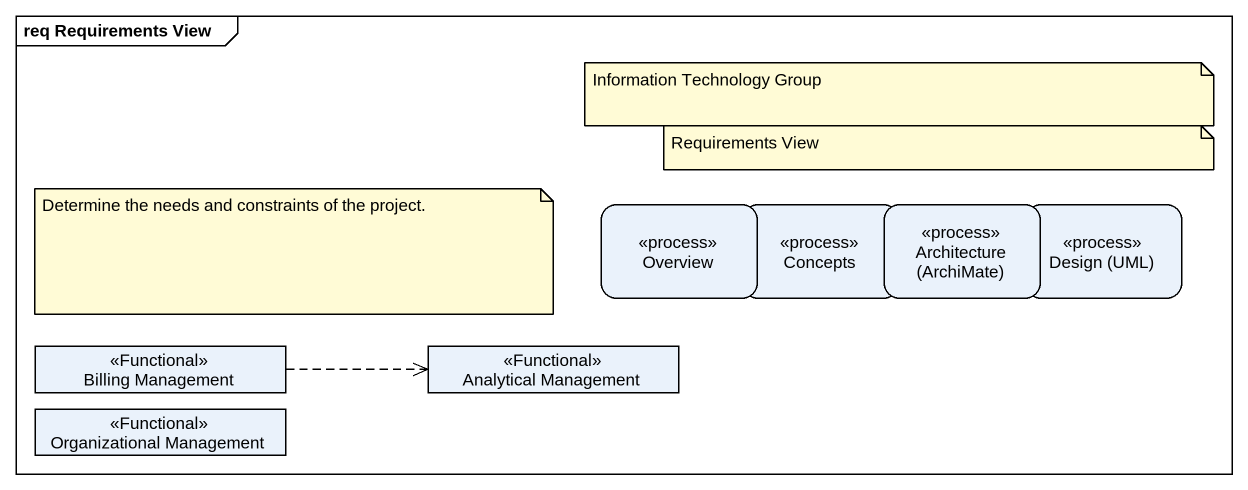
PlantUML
@startuml
mainframe req Requirements View
hide empty description
state Overview <<process>>
state Concepts <<process>>
state "Architecture (ArchiMate)" as Architecture_ArchiMate <<process>>
state "Design (UML)" as Design_UML <<process>>
state "Billing Management" as Billing_Management <<Functional>>
state "Analytical Management" as Analytical_Management <<Functional>>
state "Organizational Management" as Organizational_Management <<Functional>>
Billing_Management -right[dashed]-> Analytical_Management
note as N1
  Information Technology Group
end note
note as N2
  Requirements View
end note
note as N3
  Determine the needs and constraints of the project.
end note
@enduml
